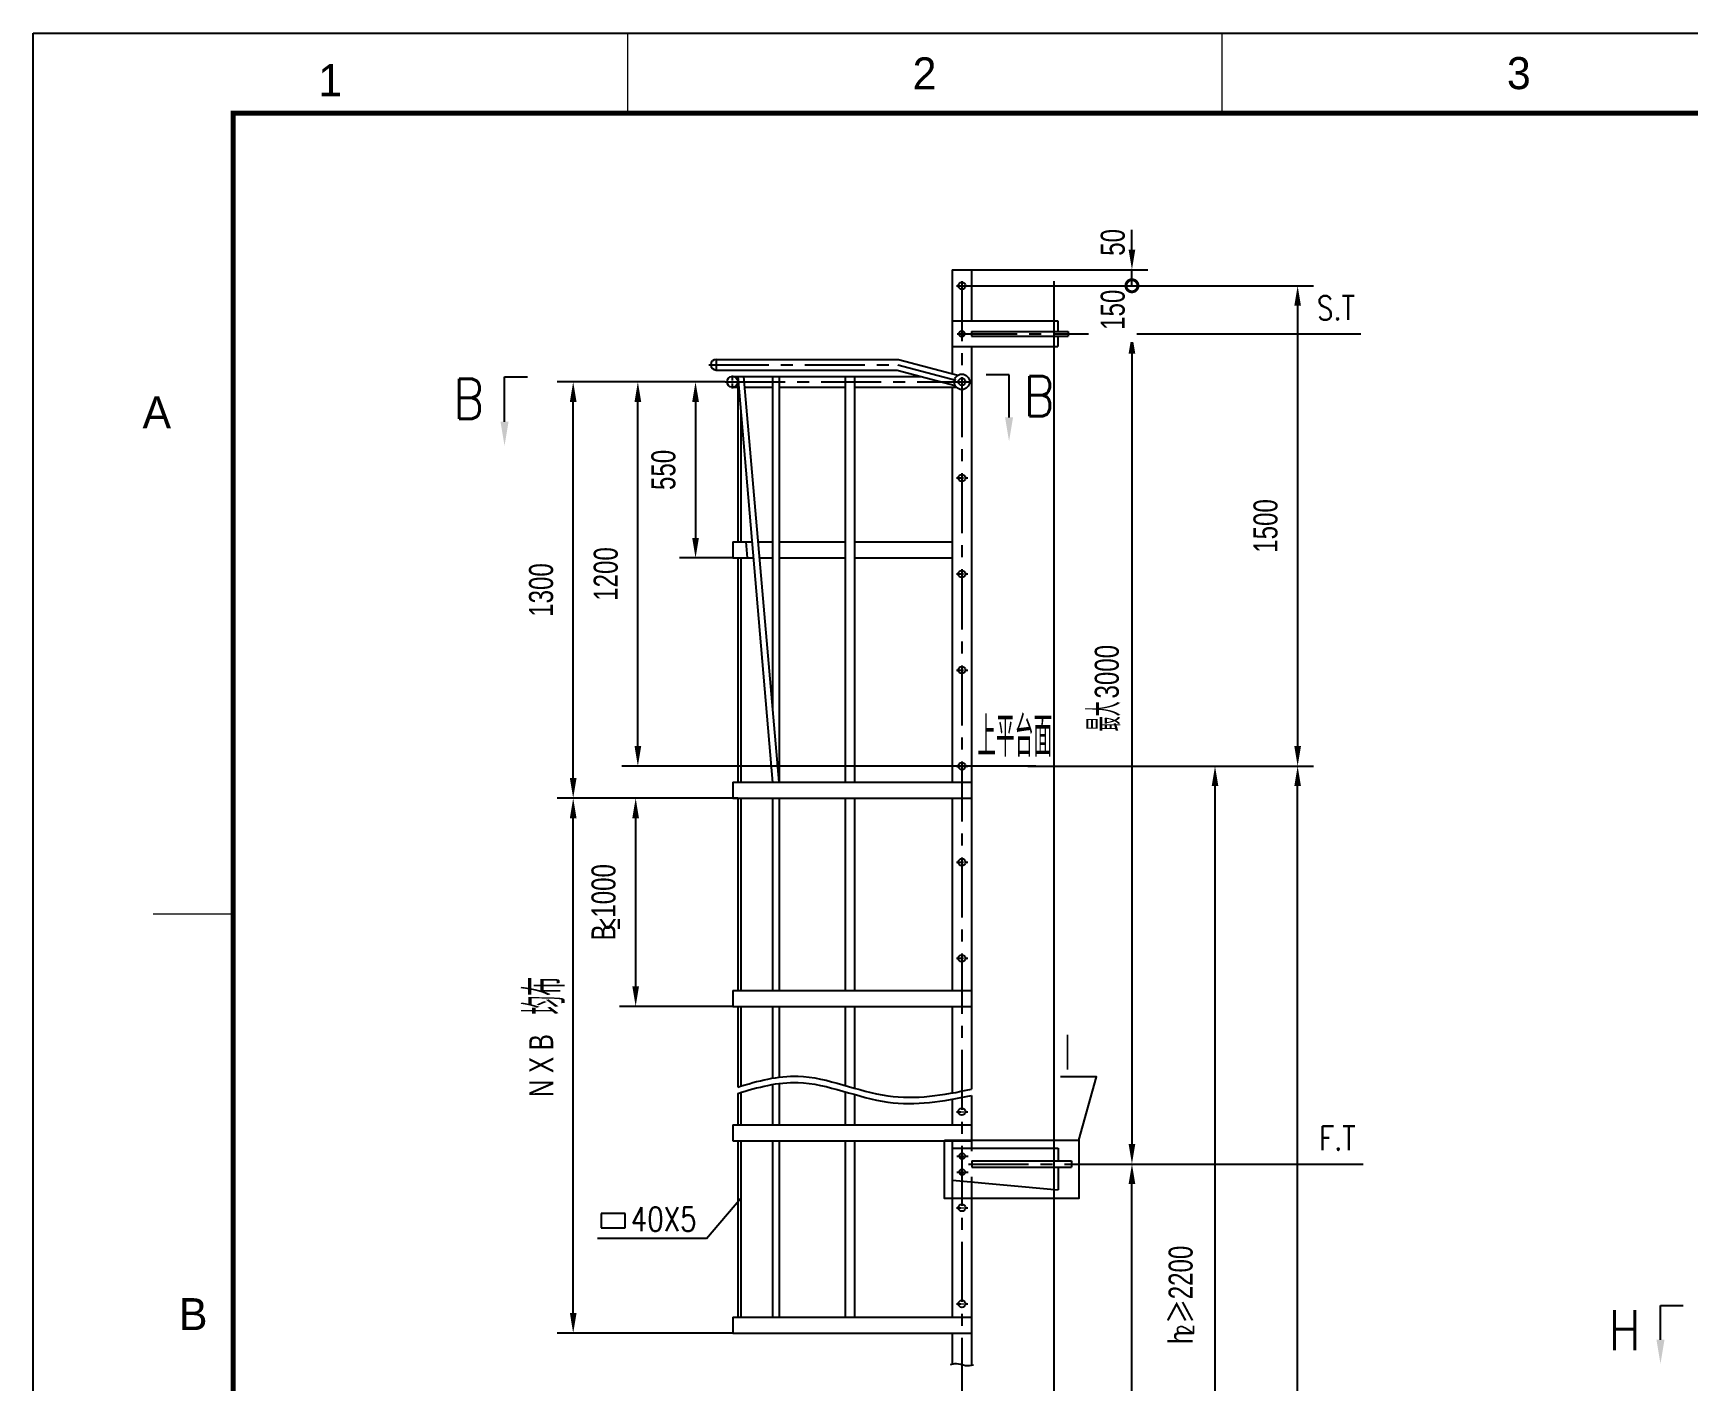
# Model space of a CAD drawing. Extents: x 148 to 221443, y -36682 to 6758.
# Drawn here: x 49175 to 53310, y -7081 to -3715 of the extents above; entities that cross this region are included whole.
import ezdxf
from ezdxf.enums import TextEntityAlignment as Align

# ---------------------------------------------------------------- set-up
doc = ezdxf.new("R2010")
doc.units = 0
doc.header["$LTSCALE"] = 10
doc.header["$MEASUREMENT"] = 0
doc.linetypes.add('CENTERX2', pattern=[4, 2.5, -0.5, 0.5, -0.5])
for name, color, linetype in [('2', 4, 'Continuous'), ('CENTER', 1, 'CENTERX2'), ('DIM', 4, 'Continuous'), ('RED', 7, 'Continuous'), ('WHITE', 7, 'Continuous'), ('图框', 7, 'Continuous')]:
    doc.layers.add(name, color=color, linetype=linetype)
doc.layers.add('2（细实线）', color=3, linetype='Continuous', lineweight=20)
doc.layers.add('图框层', color=7, linetype='Continuous', lineweight=15)
doc.styles.add('HZ', font='ROMS.SHX', dxfattribs={"width": 0.75, "bigfont": 'GBCBIG.SHX'})
doc.styles.get("Standard").update_dxf_attribs({"font": 'wison_e.shx', "width": 0.75, "bigfont": 'wison_c.shx'})
doc.styles.add('XW', font='ROMANS.shx', dxfattribs={"width": 0.85})
doc.dimstyles.new('DIM1', dxfattribs={"dimscale": 20, "dimtxt": 3, "dimasz": 2.5, "dimexe": 2, "dimexo": 0, "dimgap": 1, "dimtad": 0, "dimdec": 0, "dimzin": 0, "dimdsep": 46, "dimtxsty": 'Standard', "dimcen": 2, "dimclrd": 3, "dimclre": 3, "dimclrt": 3, "dimadec": 0, "dimazin": 0, "dimtfac": 0.666667, "dimtdec": 0, "dimtofl": 0, "dimtmove": 2, "dimatfit": 1, "dimfxl": 2, "dimtvp": 1.333333, "dimtolj": 1, "dimtzin": 0, "dimarcsym": 0})

# ---------------------------------------------------------------- blocks, each defined once
blk = doc.blocks.new('*D195')
at = {"layer": 'Defpoints', "color": 0}
for p in [(51519.6, -4305.6), (51510.6, -4345.6), (51920.6, -4345.6)]:
    blk.add_point(p, dxfattribs=at)
at = {"layer": 'DIM', "color": 3, "lineweight": -2}
for p, q in [((51920.6, -4255.6), (51920.6, -4205.6)), ((51519.6, -4305.6), (51960.6, -4305.6)), ((51510.6, -4345.6), (51960.6, -4345.6)), ((51920.6, -4395.6), (51920.6, -4445.6))]:
    blk.add_line(p, q, dxfattribs=at)
at = {"layer": 'DIM', "color": 3}
for points in [[(51912.2, -4255.6), (51928.9, -4255.6), (51920.6, -4305.6)], [(51928.9, -4395.6), (51912.2, -4395.6), (51920.6, -4345.6)]]:
    blk.add_solid(points, dxfattribs=at)
at = {"layer": 'DIM', "color": 3, "insert": (51873, -4237.3), "char_height": 60, "attachment_point": 5, "rotation": 90}
blk.add_mtext('\\A1;50', dxfattribs=at)
blk = doc.blocks.new('*D196')
at = {"layer": 'Defpoints', "color": 0}
for p in [(51769.7, -4465.6), (51769.7, -6539.6), (51920.6, -6539.6)]:
    blk.add_point(p, dxfattribs=at)
at = {"layer": 'DIM', "color": 3, "lineweight": -2}
for p, q in [((51769.7, -4465.6), (51960.6, -4465.6)), ((51920.6, -4515.6), (51920.6, -6489.6)), ((51769.7, -6539.6), (51960.6, -6539.6))]:
    blk.add_line(p, q, dxfattribs=at)
at = {"layer": 'DIM', "color": 3}
for points in [[(51928.9, -4515.6), (51912.2, -4515.6), (51920.6, -4465.6)], [(51912.2, -6489.6), (51928.9, -6489.6), (51920.6, -6539.6)]]:
    blk.add_solid(points, dxfattribs=at)
at = {"layer": 'DIM', "color": 3, "insert": (51858.1, -5309.7), "char_height": 60, "attachment_point": 5, "rotation": 90}
blk.add_mtext('\\A1;3000', dxfattribs=at)
blk = doc.blocks.new('_DotSmall')
at = {"layer": 'WHITE', "color": 0, "const_width": 0.5}
blk.add_lwpolyline([(-0.0625, 0, 1), (0.0625, 0, 1)], format="xyb", close=True, dxfattribs=at)
blk = doc.blocks.new('*D197')
at = {"layer": 'Defpoints', "color": 0}
for p in [(51510.6, -4345.6), (51660.1, -5545.6), (52334.6, -5545.6)]:
    blk.add_point(p, dxfattribs=at)
at = {"layer": 'DIM', "color": 3, "lineweight": -2}
for p, q in [((51510.6, -4345.6), (52374.6, -4345.6)), ((52334.6, -4395.6), (52334.6, -5495.6)), ((51660.1, -5545.6), (52374.6, -5545.6))]:
    blk.add_line(p, q, dxfattribs=at)
at = {"layer": 'DIM', "color": 3}
for points in [[(52342.9, -4395.6), (52326.3, -4395.6), (52334.6, -4345.6)], [(52326.3, -5495.6), (52342.9, -5495.6), (52334.6, -5545.6)]]:
    blk.add_solid(points, dxfattribs=at)
at = {"layer": 'DIM', "color": 3, "insert": (52254.6, -4945.6), "char_height": 60, "attachment_point": 5, "rotation": 90}
blk.add_mtext('\\A1;1500', dxfattribs=at)
blk = doc.blocks.new('*D198')
at = {"layer": 'Defpoints', "color": 0}
for p in [(50686, -4585.6), (50904, -4585.6), (51680.1, -5545.6)]:
    blk.add_point(p, dxfattribs=at)
at = {"layer": 'DIM', "color": 3, "lineweight": -2}
for p, q in [((50904, -4585.6), (50646, -4585.6)), ((50686, -5495.6), (50686, -4635.6)), ((51680.1, -5545.6), (50646, -5545.6))]:
    blk.add_line(p, q, dxfattribs=at)
at = {"layer": 'DIM', "color": 3}
for points in [[(50694.3, -4635.6), (50677.7, -4635.6), (50686, -4585.6)], [(50677.7, -5495.6), (50694.3, -5495.6), (50686, -5545.6)]]:
    blk.add_solid(points, dxfattribs=at)
at = {"layer": 'DIM', "color": 3, "insert": (50606, -5065.6), "char_height": 60, "attachment_point": 5, "rotation": 90}
blk.add_mtext('\\A1;1200', dxfattribs=at)
blk = doc.blocks.new('*D202')
at = {"layer": 'Defpoints', "color": 0}
for p in [(51921, -5545.6), (52334.6, -5545.6), (51920.6, -9856.5)]:
    blk.add_point(p, dxfattribs=at)
at = {"layer": 'DIM', "color": 3, "lineweight": -2}
for p, q in [((51921, -5545.6), (52374.6, -5545.6)), ((52334.6, -9806.5), (52334.6, -5595.6)), ((51920.6, -9856.5), (52374.6, -9856.5))]:
    blk.add_line(p, q, dxfattribs=at)
at = {"layer": 'DIM', "color": 3}
for points in [[(52342.9, -5595.6), (52326.3, -5595.6), (52334.6, -5545.6)], [(52326.3, -9806.5), (52342.9, -9806.5), (52334.6, -9856.5)]]:
    blk.add_solid(points, dxfattribs=at)
at = {"layer": 'DIM', "color": 3, "insert": (52249.2, -7701.1), "char_height": 60, "attachment_point": 5, "rotation": 90}
blk.add_mtext('\\A1;H{\\fSimSun|b0|i0|c134|p54;≤}10000', dxfattribs=at)
blk = doc.blocks.new('*D203')
at = {"layer": 'Defpoints', "color": 0}
for p in [(51769.7, -6539.6), (51920.6, -6539.6), (51769.7, -8508.2)]:
    blk.add_point(p, dxfattribs=at)
at = {"layer": 'DIM', "color": 3, "lineweight": -2}
for p, q in [((51769.7, -6539.6), (51960.6, -6539.6)), ((51920.6, -8458.2), (51920.6, -6589.6)), ((51769.7, -8508.2), (51960.6, -8508.2))]:
    blk.add_line(p, q, dxfattribs=at)
at = {"layer": 'DIM', "color": 3}
for points in [[(51928.9, -6589.6), (51912.2, -6589.6), (51920.6, -6539.6)], [(51912.2, -8458.2), (51928.9, -8458.2), (51920.6, -8508.2)]]:
    blk.add_solid(points, dxfattribs=at)
at = {"layer": 'DIM', "color": 3, "insert": (51859.6, -7524.3), "char_height": 60, "attachment_point": 5, "rotation": 90}
blk.add_mtext('\\A1;3000', dxfattribs=at)
blk = doc.blocks.new('*D204')
at = {"layer": 'Defpoints', "color": 0}
for p in [(50904, -4585.6), (50830.1, -5025.6), (50923.6, -5025.6)]:
    blk.add_point(p, dxfattribs=at)
at = {"layer": 'DIM', "color": 3, "linetype": 'Continuous', "lineweight": -2}
for p, q in [((50904, -4585.6), (50790.1, -4585.6)), ((50830.1, -4635.6), (50830.1, -4975.6)), ((50923.6, -5025.6), (50790.1, -5025.6))]:
    blk.add_line(p, q, dxfattribs=at)
at = {"layer": 'DIM', "color": 3}
for points in [[(50838.5, -4635.6), (50821.8, -4635.6), (50830.1, -4585.6)], [(50821.8, -4975.6), (50838.5, -4975.6), (50830.1, -5025.6)]]:
    blk.add_solid(points, dxfattribs=at)
at = {"layer": 'DIM', "color": 3, "insert": (50750.1, -4805.6), "char_height": 60, "attachment_point": 5, "rotation": 90}
blk.add_mtext('\\A1;550', dxfattribs=at)
blk = doc.blocks.new('*D205')
at = {"layer": 'Defpoints', "color": 0}
for p in [(50524.4, -4585.6), (50904, -4585.6), (50923.6, -5625.6)]:
    blk.add_point(p, dxfattribs=at)
at = {"layer": 'DIM', "color": 3, "linetype": 'Continuous', "lineweight": -2}
for p, q in [((50904, -4585.6), (50484.4, -4585.6)), ((50524.4, -5575.6), (50524.4, -4635.6)), ((50923.6, -5625.6), (50484.4, -5625.6))]:
    blk.add_line(p, q, dxfattribs=at)
at = {"layer": 'DIM', "color": 3}
for points in [[(50532.7, -4635.6), (50516.1, -4635.6), (50524.4, -4585.6)], [(50516.1, -5575.6), (50532.7, -5575.6), (50524.4, -5625.6)]]:
    blk.add_solid(points, dxfattribs=at)
at = {"layer": 'DIM', "color": 3, "insert": (50444.4, -5105.6), "char_height": 60, "attachment_point": 5, "rotation": 90}
blk.add_mtext('\\A1;1300', dxfattribs=at)
blk = doc.blocks.new('*D206')
at = {"layer": 'Defpoints', "color": 0}
for p in [(50680.5, -5625.6), (50923.6, -5625.6), (50923.6, -6145.6)]:
    blk.add_point(p, dxfattribs=at)
at = {"layer": 'DIM', "color": 3, "linetype": 'Continuous', "lineweight": -2}
for p, q in [((50923.6, -5625.6), (50640.5, -5625.6)), ((50680.5, -6095.6), (50680.5, -5675.6)), ((50923.6, -6145.6), (50640.5, -6145.6))]:
    blk.add_line(p, q, dxfattribs=at)
at = {"layer": 'DIM', "color": 3}
for points in [[(50688.8, -5675.6), (50672.1, -5675.6), (50680.5, -5625.6)], [(50672.1, -6095.6), (50688.8, -6095.6), (50680.5, -6145.6)]]:
    blk.add_solid(points, dxfattribs=at)
at = {"layer": 'DIM', "color": 3, "insert": (50600.5, -5885.6), "char_height": 60, "attachment_point": 5, "rotation": 90}
blk.add_mtext('\\A1;B 1000', dxfattribs=at)
blk = doc.blocks.new('*D207')
at = {"layer": 'Defpoints', "color": 0}
for p in [(50524.4, -5625.6), (50935.6, -5625.6), (50923.6, -6961.8)]:
    blk.add_point(p, dxfattribs=at)
at = {"layer": 'DIM', "color": 3, "linetype": 'Continuous', "lineweight": -2}
for p, q in [((50935.6, -5625.6), (50484.4, -5625.6)), ((50524.4, -6911.8), (50524.4, -5675.6)), ((50923.6, -6961.8), (50484.4, -6961.8))]:
    blk.add_line(p, q, dxfattribs=at)
at = {"layer": 'DIM', "color": 3}
for points in [[(50532.7, -5675.6), (50516.1, -5675.6), (50524.4, -5625.6)], [(50516.1, -6911.8), (50532.7, -6911.8), (50524.4, -6961.8)]]:
    blk.add_solid(points, dxfattribs=at)
at = {"layer": 'DIM', "color": 3, "insert": (50444.4, -6293.7), "char_height": 60, "attachment_point": 5, "rotation": 90}
blk.add_mtext('\\A1;N X B', dxfattribs=at)
blk = doc.blocks.new('*D209')
at = {"layer": 'Defpoints', "color": 0}
for p in [(51991.7, -5545.6), (52128.2, -5545.6), (51991.7, -8186.5)]:
    blk.add_point(p, dxfattribs=at)
at = {"layer": 'DIM', "color": 3, "linetype": 'Continuous', "lineweight": -2}
for p, q in [((51991.7, -5545.6), (52168.2, -5545.6)), ((52128.2, -8136.5), (52128.2, -5595.6)), ((51991.7, -8186.5), (52168.2, -8186.5))]:
    blk.add_line(p, q, dxfattribs=at)
at = {"layer": 'DIM', "color": 3}
for points in [[(52136.5, -5595.6), (52119.8, -5595.6), (52128.2, -5545.6)], [(52119.8, -8136.5), (52136.5, -8136.5), (52128.2, -8186.5)]]:
    blk.add_solid(points, dxfattribs=at)
at = {"layer": 'DIM', "color": 3, "insert": (52043.2, -6866.1), "char_height": 60, "attachment_point": 5, "rotation": 90}
blk.add_mtext('\\A1;h {\\fSimSun|b0|i0|c134|p54;≥}2200', dxfattribs=at)
blk = doc.blocks.new('1.5a2')
blk.add_line((16115.88, 10026.58), (16125.88, 10026.58))
at = {"layer": '图框层', "ltscale": 10}
for p, q in [((16100.88, 10136.58), (16991.88, 10136.58)), ((16100.88, 9716.58), (16100.88, 10136.58)), ((16100.88, 10136.58), (16100.88, 9716.58)), ((16175.13, 10136.58), (16175.13, 10126.58)), ((16249.38, 10136.58), (16249.38, 10126.58)), ((16125.88, 10126.58), (16981.88, 10126.58)), ((16125.88, 9726.58), (16125.88, 10126.58))]:
    blk.add_line(p, q, dxfattribs=at)
at = {"style": 'HZ'}
for s, p in [('2', (16212.25, 10131.58)), ('3', (16286.5, 10131.58)), ('1', (16138, 10130.7)), ('A', (16116.33, 10089.21)), ('B', (16120.88, 9976.58))]:
    blk.add_text(s, height=4, dxfattribs=at).set_placement(p, align=Align.MIDDLE)

msp = doc.modelspace()

# ---------------------------------------------------------------- linework, layer by layer
at = {"color": 3}
for p, q in [((51725.3394, -4333.964), (51725.3394, -9846.2903)), ((50352.7789, -4685.2252), (50352.7558, -4572.7568)), ((51613.5116, -4674.3708), (51613.5116, -4568.2003)), ((51960.5678, -6539.6254), (52498.4619, -6539.6254)), ((50857.2807, -6725.6247), (50943.4303, -6624.4292)), ((50654.2192, -6663.3948), (50594.5556, -6663.3948)), ((50594.5556, -6663.3948), (50594.5556, -6698.7999)), ((50654.2192, -6698.7999), (50654.2192, -6663.3948)), ((50857.2807, -6725.6247), (50585.3518, -6725.6247)), ((50594.5556, -6698.7999), (50654.2192, -6698.7999)), ((53241.2376, -6978.4484), (53241.2376, -6892.5941))]:
    msp.add_line(p, q, dxfattribs=at)
at = {"color": 7}
for p, q in [((50352.7558, -4572.7568), (50409.8802, -4572.7568)), ((51613.5116, -4568.2003), (51556.3872, -4568.2003)), ((53241.2376, -6892.5941), (53298.362, -6892.5941))]:
    msp.add_line(p, q, dxfattribs=at)
at = {"const_width": 12}
msp.add_lwpolyline([(66794.7995, -11914.5096), (66794.7995, -3914.5096), (49674.7995, -3914.5096), (49674.7995, -11914.5096), (66794.7995, -11914.5096)], dxfattribs=at)
at = {"color": 3}
msp.add_lwpolyline([(51787.5127, -6479.795), (51831.6373, -6321.9999), (51742.4069, -6321.9999)], dxfattribs=at)
msp.add_lwpolyline([(51452.1733, -6479.795), (51787.5127, -6479.795), (51787.5127, -6625.5859), (51452.1733, -6625.5859)], close=True, dxfattribs=at)
for points in [[(50935.5897, -6347.1767), (50985.8776, -6331.6774), (51111.3497, -6298.4715), (51303.2569, -6391.3903), (51449.5527, -6367.4713), (51519.5897, -6352.4594)], [(50935.5897, -6362.9103), (50985.8776, -6347.4109), (51111.3497, -6314.2051), (51303.2569, -6407.1239), (51449.5527, -6383.2049), (51519.5897, -6368.1929)]]:
    msp.add_open_spline(points, degree=3, knots=[33.121208986, 33.121208986, 33.121208986, 33.121208986, 225.090956529, 512.442106778, 775.223841964, 775.223841964, 775.223841964, 775.223841964], dxfattribs=at)
for points in [[(50362.7789, -4685.2252), (50342.7789, -4685.2252), (50352.7789, -4745.2252)], [(51603.5116, -4674.3708), (51623.5116, -4674.3708), (51613.5116, -4734.3708)], [(53251.2376, -6978.4484), (53231.2376, -6978.4484), (53241.2376, -7038.4484)]]:
    msp.add_solid(points, dxfattribs=at)
at = {"layer": 'CENTER', "ltscale": 6}
for p, q in [((51495.5897, -4333.964), (51495.5897, -9846.2903)), ((51483.9076, -4465.6191), (51769.7224, -4465.6191)), ((50863.3683, -4542.8191), (51337.622, -4542.8191)), ((51335.8579, -4542.8191), (51495.5897, -4585.6191)), ((50904.0178, -4585.6191), (51516.5713, -4585.6191)), ((51512.0219, -6539.6254), (51778.1338, -6539.6254))]:
    msp.add_line(p, q, dxfattribs=at)
at = {"layer": 'CENTER', "ltscale": 0.5}
for p, q in [((50922.1897, -4601.9674), (50922.1897, -4569.9087)), ((51482.4622, -4585.6191), (51510.6139, -4585.6191)), ((51482.4622, -4825.6191), (51510.6139, -4825.6191)), ((51482.4622, -5065.6191), (51510.6139, -5065.6191)), ((51482.4622, -5305.6191), (51510.6139, -5305.6191)), ((51482.4622, -5545.6191), (51510.6139, -5545.6191)), ((51482.4622, -5785.6191), (51510.6139, -5785.6191)), ((51482.4622, -6025.6191), (51510.6139, -6025.6191)), ((51482.4622, -6408.7254), (51510.6139, -6408.7254)), ((51483.3308, -6519.6254), (51511.4824, -6519.6254)), ((51483.3308, -6559.6254), (51511.4824, -6559.6254)), ((51482.4622, -6648.7254), (51510.6139, -6648.7254)), ((51482.4622, -6888.7254), (51510.6139, -6888.7254))]:
    msp.add_line(p, q, dxfattribs=at)
at = {"layer": 'DIM'}
for p, q in [((51482.4622, -4345.6191), (51510.6139, -4345.6191)), ((51680.1446, -5545.6191), (51991.6808, -5545.6191))]:
    msp.add_line(p, q, dxfattribs=at)
at = {"layer": 'DIM', "color": 3}
for p, q in [((51530.6139, -4345.6191), (51960.5678, -4345.6191)), ((51920.5678, -4345.6191), (51920.5678, -4465.6191)), ((51769.7224, -4465.6191), (51960.5678, -4465.6191)), ((51952.5678, -4465.6191), (52492.3964, -4465.6191))]:
    msp.add_line(p, q, dxfattribs=at)
at = {"layer": 'DIM'}
msp.add_open_spline([(51466.8096, -7040.2826), (51471.8387, -7038.7326), (51484.3867, -7035.4118), (51503.3187, -7044.5784), (51517.6747, -7042.3965), (51524.4096, -7040.9815)], degree=3, knots=[33.121208986, 33.121208986, 33.121208986, 33.121208986, 225.090956529, 512.442106778, 765.170833391, 765.170833391, 765.170833391, 765.170833391], dxfattribs=at)
at = {"layer": 'RED'}
for p, q in [((51471.5897, -4305.6191), (51471.5897, -4565.3156)), ((51471.5897, -4305.6191), (51519.5897, -4305.6191)), ((51519.5897, -4305.6191), (51519.5897, -4433.6191)), ((51471.5897, -4433.6191), (51735.5897, -4433.6191)), ((51519.5897, -4459.6191), (51760.893, -4459.6191)), ((51519.5897, -4459.6191), (51519.5897, -4471.6191)), ((51735.5897, -4433.6191), (51735.5897, -4459.6191)), ((51760.893, -4459.6191), (51760.893, -4471.6191)), ((51471.5897, -4497.6191), (51735.5897, -4497.6191)), ((51519.5897, -4471.6191), (51760.893, -4471.6191)), ((51519.5897, -4497.6191), (51519.5897, -6352.4594)), ((51735.5897, -4471.6191), (51735.5897, -4497.6191)), ((50881.5401, -4529.4191), (51337.622, -4529.4191)), ((50881.5401, -4529.4191), (50881.5401, -4556.2191)), ((51337.622, -4529.4191), (51485.7757, -4569.1168)), ((50881.5401, -4556.2191), (51334.0937, -4556.2191)), ((50922.1897, -4572.2191), (51393.8066, -4572.2191)), ((50935.5897, -4572.2191), (50935.5897, -4985.6191)), ((50935.5897, -4572.2191), (51022.7897, -5586.0741)), ((51038.7897, -5585.6191), (50950.6969, -4572.2191)), ((51022.7897, -4572.2191), (51022.7897, -5401.5586)), ((51038.7897, -4572.2191), (51038.7897, -5585.6191)), ((51203.5897, -4572.2191), (51203.5897, -5585.6191)), ((51227.5897, -4572.2191), (51227.5897, -5585.6191)), ((51334.0937, -4556.2191), (51478.8394, -4595.0036)), ((50922.1897, -4599.0191), (50935.5897, -4599.0191)), ((50952.889, -4599.0191), (50953.0266, -4599.0191)), ((50953.0266, -4599.0191), (51022.7897, -4599.0191)), ((51038.7897, -4599.0191), (51203.5897, -4599.0191)), ((51227.5897, -4599.0191), (51481.839, -4599.0191)), ((51471.5897, -4599.0191), (51471.5897, -5585.6191)), ((50943.5897, -4665.2333), (50943.5897, -4985.6191)), ((50923.5897, -4985.6191), (50971.1455, -4985.6191)), ((50923.5897, -4985.6191), (50923.5897, -5025.6191)), ((50955.9274, -4985.6191), (50959.164, -5025.6191)), ((50986.6329, -4985.6191), (51022.7897, -4985.6191)), ((51038.7897, -4985.6191), (51203.5897, -4985.6191)), ((51227.5897, -4985.6191), (51471.5897, -4985.6191)), ((50923.5897, -5025.6191), (50974.5858, -5025.6191)), ((50935.5897, -5025.6191), (50935.5897, -5585.6191)), ((50943.5897, -5025.6191), (50943.5897, -5585.6191)), ((50990.11, -5025.6191), (51022.7897, -5025.6191)), ((51038.7897, -5025.6191), (51203.5897, -5025.6191)), ((51227.5897, -5025.6191), (51471.5897, -5025.6191)), ((50923.5897, -5585.6191), (51519.5897, -5585.6191)), ((50923.5897, -5585.6191), (50923.5897, -5625.6191)), ((50923.5897, -5625.6191), (51519.5897, -5625.6191)), ((50935.5897, -5625.6191), (50935.5897, -6105.6191)), ((50943.5897, -5625.6191), (50943.5897, -6105.6191)), ((51022.7897, -5625.6191), (51022.7897, -6105.6191)), ((51038.7897, -5625.6191), (51038.7897, -6105.6191)), ((51203.5897, -5625.6191), (51203.5897, -6105.6191)), ((51227.5897, -5625.6191), (51227.5897, -6105.6191)), ((51471.5897, -5625.6191), (51471.5897, -6105.6191)), ((50923.5897, -6105.6191), (51519.5897, -6105.6191)), ((50923.5897, -6105.6191), (50923.5897, -6145.6191)), ((50923.5897, -6145.6191), (51519.5897, -6145.6191)), ((50935.5897, -6145.6191), (50935.5897, -6347.1767)), ((50943.5897, -6145.6191), (50943.5897, -6344.7314)), ((51022.7897, -6145.6191), (51022.7897, -6325.8891)), ((51038.7897, -6145.6191), (51038.7897, -6323.2381)), ((51203.5897, -6145.6191), (51203.5897, -6343.0567)), ((51227.5897, -6145.6191), (51227.5897, -6349.957)), ((51471.5897, -6145.6191), (51471.5897, -6361.9826)), ((51519.5897, -6290.4243), (51519.5897, -6352.4594)), ((50935.5897, -6362.9103), (50935.5897, -6441.7892)), ((50943.5897, -6360.4649), (50943.5897, -6441.7892)), ((51022.7897, -6341.6227), (51022.7897, -6441.7892)), ((51038.7897, -6338.9717), (51038.7897, -6441.7892)), ((51203.5897, -6358.7903), (51203.5897, -6441.7892)), ((51227.5897, -6365.6906), (51227.5897, -6441.7892)), ((51471.5897, -6377.7161), (51471.5897, -6441.7892)), ((51519.5897, -6368.1929), (51519.5897, -6507.6254)), ((50923.5897, -6441.7892), (50923.5897, -6481.7892)), ((50923.5897, -6441.7892), (51519.5897, -6441.7892)), ((50923.5897, -6481.7892), (51519.5897, -6481.7892)), ((50935.5897, -6481.7892), (50935.5897, -6921.7892)), ((50943.5897, -6481.7892), (50943.5897, -6921.7892)), ((51022.7897, -6481.7892), (51022.7897, -6921.7892)), ((51038.7897, -6481.7892), (51038.7897, -6921.7892)), ((51203.5897, -6481.7892), (51203.5897, -6921.7892)), ((51227.5897, -6481.7892), (51227.5897, -6921.7892)), ((51471.5897, -6481.7892), (51471.5897, -6921.7892)), ((51472.4582, -6499.6254), (51736.4582, -6499.6254)), ((51520.4582, -6531.6254), (51769.3044, -6531.5956)), ((51520.4582, -6531.6254), (51520.4582, -6547.6254)), ((51736.4582, -6499.6254), (51736.4582, -6531.602)), ((51769.3044, -6531.5956), (51769.3044, -6547.6254)), ((51519.5897, -6571.6254), (51519.5897, -7041.9063)), ((51520.4582, -6547.6254), (51769.3044, -6547.6254)), ((51736.4582, -6547.6254), (51736.4582, -6603.6254)), ((51472.4582, -6579.6254), (51736.4582, -6603.6254)), ((51471.5897, -6884.597), (51471.5897, -6921.7892)), ((50923.5897, -6921.7892), (51519.5897, -6921.7892)), ((50923.5897, -6921.7892), (50923.5897, -6961.7892)), ((50923.5897, -6961.7892), (51519.5897, -6961.7892)), ((51471.5897, -6961.7892), (51471.5897, -7038.9157)), ((51471.5897, -6961.7892), (51471.5897, -7034.8493))]:
    msp.add_line(p, q, dxfattribs=at)
for centre, radius in [((51495.5897, -4345.6191), 8.8), ((51495.5897, -4465.6191), 7.2), ((50922.1897, -4585.6191), 13.4), ((51495.5897, -4585.6191), 19.2), ((51495.5897, -4585.6191), 8.8), ((51495.5897, -4825.6191), 8.8), ((51495.5897, -5065.6191), 8.8), ((51495.5897, -5305.6191), 8.8), ((51495.5897, -5545.6191), 8.8), ((51495.5897, -5785.6191), 8.8), ((51495.5897, -6025.6191), 8.8), ((51495.5897, -6408.7254), 8.8), ((51496.4582, -6519.6254), 7.2), ((51496.4582, -6559.6254), 7.2), ((51495.5897, -6648.7254), 8.8), ((51495.5897, -6888.7254), 8.8)]:
    msp.add_circle(centre, radius, dxfattribs=at)
msp.add_arc((50881.5401, -4542.8191), 13.4, 90, 270, dxfattribs=at)
at = {"layer": '图框'}
msp.add_lwpolyline([(49174.7995, -3714.5096), (66994.7995, -3714.5096), (66994.7995, -12114.5096), (49174.7995, -12114.5096)], close=True, dxfattribs=at)

# ---------------------------------------------------------------- texts
at = {"color": 3}
for s, height, style, width, p in [('S.T', 60, 'XW', 0.8, (52382.939, -4431.1033)), ('Ⅰ', 100, 'HZ', 0.65, (51736.2409, -6313.5658)), ('F.T', 60, 'XW', 0.8, (52388.8332, -6505.1095)), ('40X5', 60, 'XW', 0.8, (50668.2395, -6707.204))]:
    msp.add_text(s, height=height, dxfattribs=dict(at, style=style, width=width)).set_placement(p)
at = {"color": 3, "style": 'XW', "width": 0.85}
for s, p in [('B', (50301.1883, -4628.0294)), ('B', (51726.6402, -4621.1206)), ('H', (53191.7354, -6954.6119))]:
    msp.add_text(s, height=100, dxfattribs=at).set_placement(p, align=Align.MIDDLE_RIGHT)
at = {"color": 3, "linetype": 'Continuous', "style": 'XW', "width": 0.8}
msp.add_text('2', height=40, rotation=90, dxfattribs=at).set_placement((52054.2705, -6939.7579), align=Align.MIDDLE_RIGHT)
at = {"layer": '2', "color": 3, "linetype": 'Continuous', "style": 'HZ', "width": 0.65}
msp.add_text('上平台面', height=100, dxfattribs=at).set_placement((51534.2122, -5521.9095))
for s, height, p in [('最大', 80, (51891.6192, -5458.5923)), ('≤', 60, (50641.6689, -5954.24)), ('均布', 100, (50503.1907, -6165.8597))]:
    msp.add_text(s, height=height, rotation=90, dxfattribs=at).set_placement(p)

# ---------------------------------------------------------------- dimensions: what is measured, and where the dimension line sits
at = {"layer": 'DIM', "color": 3}
for base, p1, p2, text, override, picture, middle in [((51920.5678, -4345.6191), (51519.5897, -4305.6191), (51510.6139, -4345.6191), '50', {"dimasz": 2.5, "dimsah": 1}, '*D195', (51873.0351, -4237.3159)), ((51920.5678, -6539.6254), (51769.7224, -4465.6191), (51769.7224, -6539.6254), '3000', {"dimasz": 2.5}, '*D196', (51858.0633, -5309.6575))]:
    dim = msp.add_linear_dim(base=base, p1=p1, p2=p2, angle=90, text=text, dimstyle='DIM1', override=override, dxfattribs=at)
    dim.commit()
    dim.dimension.update_dxf_attribs({"geometry": picture, "text_midpoint": middle, "dimtype": 160})
at = {"layer": 'DIM', "color": 1, "linetype": 'Continuous'}
for base, p1, p2, text, picture, middle in [((50524.3898, -4585.6191), (50923.5897, -5625.6191), (50904.0178, -4585.6191), '1300', '*D205', (50444.3898, -5105.6191)), ((50830.1368, -5025.6191), (50904.0178, -4585.6191), (50923.5897, -5025.6191), '550', '*D204', (50750.1368, -4805.6191)), ((52128.1514, -5545.6191), (51991.6808, -8186.5465), (51991.6808, -5545.6191), 'h {\\fSimSun|b0|i0|c134|p54;≥}2200', '*D209', (52043.2352, -6866.0828)), ((50524.3898, -5625.6191), (50923.5897, -6961.7892), (50935.5897, -5625.6191), 'N X B', '*D207', (50444.3898, -6293.7041)), ((50680.4583, -5625.6191), (50923.5897, -6145.6191), (50923.5897, -5625.6191), 'B 1000', '*D206', (50600.4583, -5885.6191))]:
    dim = msp.add_linear_dim(base=base, p1=p1, p2=p2, angle=90, text=text, dimstyle='DIM1', override={"dimasz": 2.5}, dxfattribs=at)
    dim.commit()
    dim.dimension.update_dxf_attribs({"geometry": picture, "text_midpoint": middle})
at = {"layer": 'DIM', "color": 1}
for base, p1, p2, text, override, picture, middle in [((50685.9897, -4585.6191), (51680.1446, -5545.6191), (50904.0178, -4585.6191), '1200', {"dimasz": 2.5}, '*D198', (50605.9897, -5065.6191)), ((52334.5948, -5545.6191), (51920.5678, -9856.5465), (51920.9624, -5545.6191), 'H{\\fSimSun|b0|i0|c134|p54;≤}10000', {"dimasz": 2.5, "dimtmove": 0}, '*D202', (52249.2317, -7701.0828))]:
    dim = msp.add_linear_dim(base=base, p1=p1, p2=p2, angle=90, text=text, dimstyle='DIM1', override=override, dxfattribs=at)
    dim.commit()
    dim.dimension.update_dxf_attribs({"geometry": picture, "text_midpoint": middle})
dim = msp.add_linear_dim(base=(51920.5678, -6539.6254), p1=(51769.7224, -8508.1648), p2=(51769.7224, -6539.6254), angle=90, text='3000', dimstyle='DIM1', override={"dimasz": 2.5}, dxfattribs=at)
dim.commit()
dim.dimension.update_dxf_attribs({"geometry": '*D203', "text_midpoint": (51859.6191, -7524.3038), "dimtype": 160})

# ---------------------------------------------------------------- next in the draw order: texts
at = {"layer": 'DIM', "color": 3, "insert": (51872.8699, -4405.5975), "char_height": 60, "attachment_point": 5, "rotation": 90, "bg_fill": 2}
msp.add_mtext('\\A1;150', dxfattribs=at)

# ---------------------------------------------------------------- next in the draw order: linework, layer by layer
at = {"layer": '2'}
msp.add_line((51920.5678, -4345.6191), (51920.5678, -4305.6191), dxfattribs=at)

# ---------------------------------------------------------------- next in the draw order: block references
at = {"layer": '2（细实线）', "xscale": 20, "yscale": 20, "zscale": 20}
msp.add_blockref('1.5a2', (-272842.7049, -206446.0395), dxfattribs=at)
at = {"layer": 'DIM', "color": 3, "xscale": 60, "yscale": 60, "zscale": 60, "rotation": 90}
msp.add_blockref('_DotSmall', (51920.5678, -4345.6191), dxfattribs=at)

# ---------------------------------------------------------------- next in the draw order: dimensions: what is measured, and where the dimension line sits
at = {"layer": 'DIM', "color": 3}
dim = msp.add_linear_dim(base=(52334.5948, -5545.6191), p1=(51510.6139, -4345.6191), p2=(51660.1446, -5545.6191), angle=90, text='1500', dimstyle='DIM1', override={"dimasz": 2.5}, dxfattribs=at)
dim.commit()
dim.dimension.update_dxf_attribs({"geometry": '*D197', "text_midpoint": (52254.5948, -4945.6191)})

doc.saveas('drawing.dxf')
